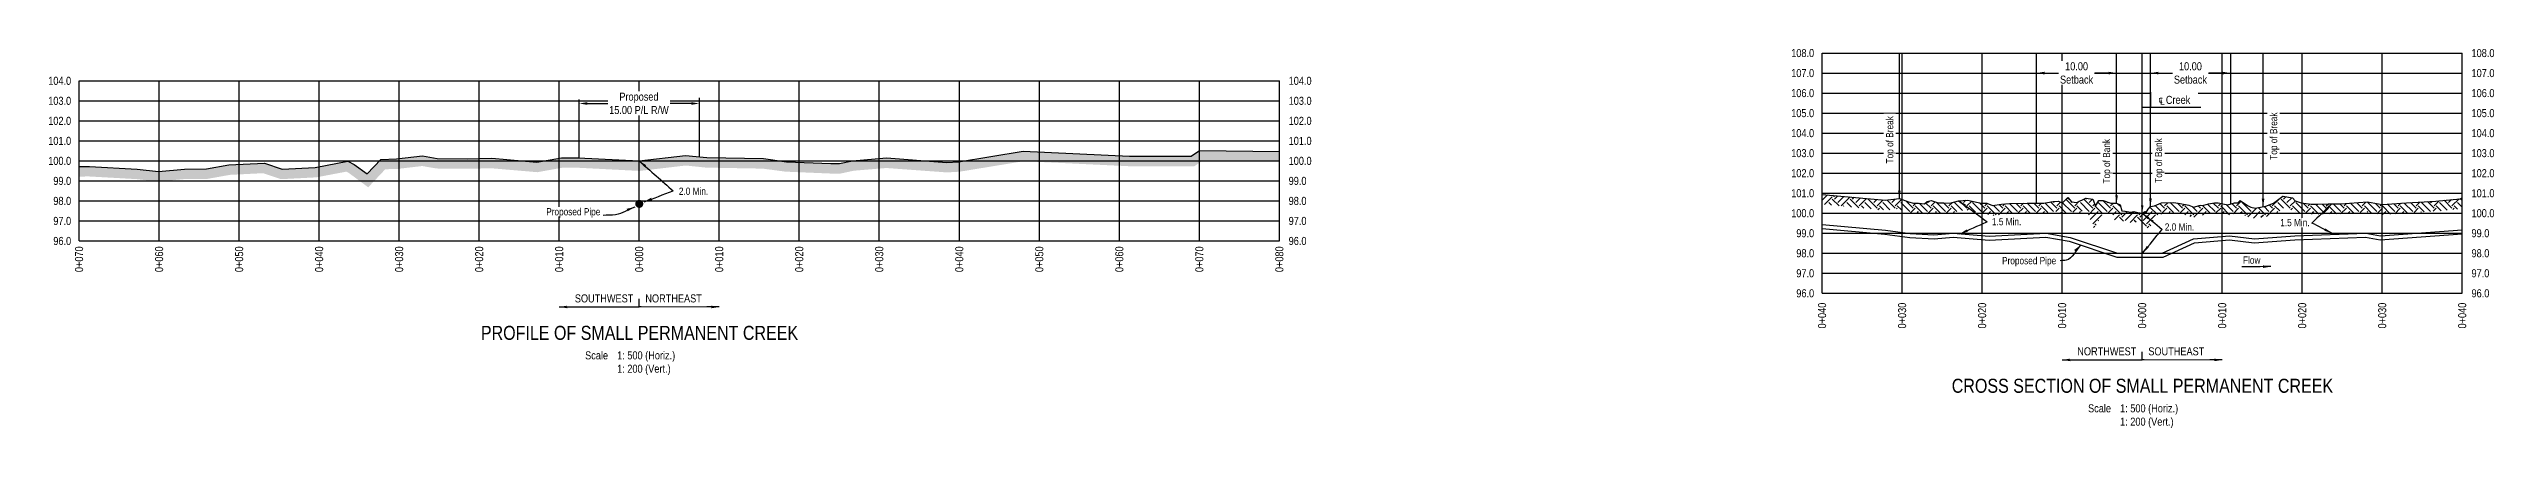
# Model space of a CAD drawing. Extents: x 471563 to 508050, y 6028961 to 6050146.
# Drawn here: x 504026 to 507080, y 6035977 to 6036451 of the extents above; entities that cross this region are included whole.
import ezdxf
from ezdxf.enums import TextEntityAlignment as Align

# ---------------------------------------------------------------- set-up
doc = ezdxf.new("R2010")
doc.units = 0
doc.header["$LTSCALE"] = 5
doc.linetypes.add('foc-TOPO', pattern=[1, 0.2, -0.8])
for name, color, linetype in [('CG-NOTES', 7, 'Continuous'), ('DETAIL-T', 7, 'Continuous'), ('L-BD', 7, 'Continuous'), ('L-DETAIL-T', 3, 'Continuous'), ('L-MON', 1, 'Continuous'), ('P-CROSSINGS-GRID', 8, 'Continuous'), ('P-CROSSINGS-GROUND', 48, 'foc-TOPO'), ('P-CROSSINGS-LINE', 3, 'Continuous'), ('P-PROPOSED', 10, 'Continuous'), ('S-T7', 7, 'Continuous')]:
    doc.layers.add(name, color=color, linetype=linetype)
doc.styles.add('140', font='ARIALN.TTF', dxfattribs={"height": 15})
doc.styles.add('80', font='ARIALN.TTF', dxfattribs={"height": 10})
doc.styles.add('80CG', font='ARIALN.TTF', dxfattribs={"height": 10})
doc.styles.add('80L', font='ARIALN.TTF', dxfattribs={"height": 10})
doc.dimstyles.new('Compass 5 000', dxfattribs={"dimscale": 5, "dimtxt": 9, "dimasz": 2, "dimexe": 0.2, "dimexo": 0.0625, "dimgap": 0.5, "dimtad": 0, "dimtih": 1, "dimtoh": 1, "dimzin": 0, "dimdsep": 46, "dimtxsty": '80CG', "dimcen": 0.1, "dimse1": 1, "dimse2": 1, "dimclrd": 256, "dimclrt": 256, "dimaunit": 1, "dimadec": 4, "dimazin": 0, "dimtfac": 0.06, "dimtofl": 0, "dimtmove": 0, "dimatfit": 1, "dimfxl": 0.2, "dimtolj": 1, "dimtzin": 0, "dimlwd": -1, "dimarcsym": 0})

# ---------------------------------------------------------------- blocks, each defined once
blk = doc.blocks.new('PLIA')
at = {"color": 255, "const_width": 1}
blk.add_lwpolyline([(-0.5, 0, 1), (0.5, 0, 1)], format="xyb", close=True, dxfattribs=at)
blk = doc.blocks.new('PLIAA')
blk.add_blockref('PLIA', (0, 0))
blk = doc.blocks.new('PLIB')
at = {"color": 1}
blk.add_circle((0, 0), 0.8, dxfattribs=at)
blk = doc.blocks.new('PLIBB')
blk.add_blockref('PLIB', (0, 0))
blk = doc.blocks.new('PLICC')
for name in ['PLIAA', 'PLIBB']:
    blk.add_blockref(name, (0, 0))
blk = doc.blocks.new('PLI')
blk.add_blockref('PLICC', (0, 0))

msp = doc.modelspace()

# ---------------------------------------------------------------- hatches: boundary and pattern name
at = {"layer": 'P-CROSSINGS-GROUND'}
h = msp.add_hatch(dxfattribs=at)
h.set_pattern_fill('EARTH', color=256, scale=2.498679, angle=45)
h.set_pattern_definition([(45, (1463.318, 3630.238), (0, 22.438773568), [15.86660895, -15.86660895]), (45, (1459.11, 3634.446), (0, 22.438773568), [15.86660895, -15.86660895]), (45, (1454.903, 3638.653), (0, 22.438773568), [15.86660895, -15.86660895]), (135, (1454.903, 3641.458), (-22.438773568, 0), [15.86660895, -15.86660895]), (135, (1459.11, 3645.665), (-22.438773568, 0), [15.86660895, -15.86660895]), (135, (1463.318, 3649.872), (-22.438773568, 0), [15.86660895, -15.86660895])])
h.paths.add_polyline_path([(504063.935, 6036303.715), (504076.804, 6036303.813), (504136.254, 6036300.488), (504162.996, 6036297.613), (504195.512, 6036300.638), (504223.076, 6036300.788), (504250.817, 6036305.763), (504295.468, 6036308.013), (504317.708, 6036300.538), (504358.57, 6036302.638), (504399.445, 6036310.388), (504407.4, 6036306.363), (504423.527, 6036294.413), (504440.817, 6036312.688), (504460.315, 6036313.163), (504492.764, 6036316.963), (504511.263, 6036313.763), (504548.623, 6036313.388), (504579.225, 6036314.063), (504635.693, 6036309.238), (504666.28, 6036314.713), (504687.046, 6036314.713), (504763.565, 6036310.788), (504821.482, 6036317.563), (504847.932, 6036314.838), (504918.693, 6036313.588), (504947.367, 6036309.788), (505002.704, 6036307.463), (505013.806, 6036307.488), (505029.89, 6036310.913), (505072.169, 6036314.413), (505147.92, 6036308.888), (505162.169, 6036309.688), (505243.174, 6036322.938), (505375.812, 6036316.588), (505452.821, 6036316.463), (505463.234, 6036323.763), (505563.142, 6036322.51), (505563.142, 6036310.015), (505467.107, 6036311.221), (505456.755, 6036303.964), (505375.503, 6036304.096), (505243.892, 6036310.396), (505163.531, 6036297.252), (505147.815, 6036296.37), (505072.231, 6036301.882), (505031.714, 6036298.528), (505015.136, 6036294.998), (505002.455, 6036294.97), (504946.282, 6036297.33), (504917.759, 6036301.11), (504847.18, 6036302.356), (504821.569, 6036304.995), (504763.974, 6036298.258), (504686.726, 6036302.22), (504667.39, 6036302.22), (504636.272, 6036296.65), (504578.83, 6036301.558), (504548.698, 6036300.894), (504510.128, 6036301.281), (504492.419, 6036304.344), (504461.196, 6036300.688), (504446.319, 6036300.325), (504424.989, 6036277.78), (504400.814, 6036295.694), (504397.597, 6036297.322), (504360.061, 6036290.205), (504315.978, 6036287.94), (504293.732, 6036295.417), (504252.24, 6036293.326), (504224.221, 6036288.301), (504196.126, 6036288.148), (504162.906, 6036285.058), (504135.237, 6036288.032), (504076.502, 6036291.317), (504063.935, 6036291.221)])
h = msp.add_hatch(dxfattribs=at)
h.set_pattern_fill('EARTH', color=256, scale=2.498679, angle=45)
h.set_pattern_definition([(45, (-223.192, 3321.034), (0, 22.438773568), [15.86660895, -15.86660895]), (45, (-227.4, 3325.242), (0, 22.438773568), [15.86660895, -15.86660895]), (45, (-231.607, 3329.449), (0, 22.438773568), [15.86660895, -15.86660895]), (135, (-231.607, 3332.254), (-22.438773568, 0), [15.86660895, -15.86660895]), (135, (-227.4, 3336.461), (-22.438773568, 0), [15.86660895, -15.86660895]), (135, (-223.192, 3340.668), (-22.438773568, 0), [15.86660895, -15.86660895])])
h.paths.add_polyline_path([(506241.042, 6036268.954), (506319.76, 6036261.817), (506337.516, 6036263.667), (506348.701, 6036259.742), (506355.313, 6036257.842), (506361.213, 6036258.117), (506368.992, 6036257.367), (506372.222, 6036259.992), (506377.18, 6036261.267), (506385.977, 6036258.592), (506392.728, 6036258.417), (506400.534, 6036258.067), (506411.471, 6036260.942), (506422.686, 6036261.767), (506439.64, 6036258.092), (506446.551, 6036257.792), (506453.921, 6036255.092), (506465.027, 6036256.567), (506474.933, 6036257.592), (506496.932, 6036258.042), (506517.786, 6036257.967), (506529.656, 6036260.017), (506535.868, 6036260.317), (506541.314, 6036258.392), (506547.888, 6036264.917), (506552.568, 6036259.592), (506559.062, 6036258.742), (506570.303, 6036264.342), (506579.212, 6036262.817), (506582.657, 6036254.342), (506586.594, 6036261.167), (506591.852, 6036261.367), (506601.639, 6036258.092), (506608.817, 6036257.817), (506613.119, 6036255.742), (506615.546, 6036248.417), (506619.429, 6036247.917), (506622.088, 6036247.567), (506626.088, 6036246.742), (506630.439, 6036247.742), (506634.658, 6036246.517), (506638.404, 6036245.817), (506640.83, 6036245.467), (506644.702, 6036247.442), (506645.941, 6036246.192), (506648.262, 6036250.567), (506651.07, 6036253.917), (506656.352, 6036254.467), (506665.049, 6036258.417), (506680.139, 6036258.792), (506688.192, 6036257.567), (506698.996, 6036255.292), (506705.222, 6036253.117), (506711.823, 6036255.242), (506717.627, 6036255.642), (506723.67, 6036257.217), (506730.961, 6036258.367), (506735.505, 6036258.292), (506747.777, 6036255.917), (506755.89, 6036258.367), (506760.242, 6036258.592), (506763.305, 6036261.217), (506772.26, 6036255.092), (506776.634, 6036252.942), (506781.854, 6036251.767), (506795.261, 6036254.092), (506804.651, 6036257.942), (506816.553, 6036266.642), (506828.398, 6036264.592), (506831.99, 6036261.067), (506839.519, 6036258.242), (506851.876, 6036256.942), (506860.136, 6036256.667), (506873.7, 6036257.292), (506888.49, 6036257.067), (506922.195, 6036259.517), (506940.617, 6036256.142), (506970.729, 6036258.392), (507007.383, 6036260.517), (507037.913, 6036263.567), (507040.619, 6036264.769), (507040.619, 6036251.282), (507008.366, 6036248.06), (506971.556, 6036245.926), (506939.945, 6036243.564), (506921.511, 6036246.941), (506888.848, 6036244.567), (506873.892, 6036244.794), (506860.215, 6036244.164), (506851.013, 6036244.47), (506836.624, 6036245.984), (506825.126, 6036250.299), (506822.428, 6036252.946), (506819.646, 6036253.428), (506810.797, 6036246.959), (506798.739, 6036242.015), (506781.538, 6036239.032), (506772.449, 6036241.078), (506765.946, 6036244.275), (506763.088, 6036246.229), (506758.05, 6036245.969), (506748.434, 6036243.065), (506734.205, 6036245.818), (506731.837, 6036245.857), (506726.225, 6036244.972), (506719.65, 6036243.258), (506714.202, 6036242.883), (506705.059, 6036239.94), (506695.635, 6036243.232), (506685.963, 6036245.269), (506679.349, 6036246.275), (506667.901, 6036245.991), (506659.668, 6036242.251), (506657.896, 6036242.067), (506649.023, 6036225.343), (506641.709, 6036232.718), (506636.364, 6036233.489), (506631.762, 6036234.349), (506630.073, 6036234.839), (506626.233, 6036233.956), (506620.008, 6036235.24), (506617.816, 6036235.528), (506606.158, 6036237.03), (506603.343, 6036245.524), (506599.372, 6036245.676), (506593.261, 6036247.721), (506580.709, 6036225.962), (506570.7, 6036250.582), (506561.221, 6036245.86), (506548.146, 6036247.571), (506544.547, 6036243.998), (506534.019, 6036247.72), (506531.026, 6036247.575), (506518.835, 6036245.47), (506497.037, 6036245.548), (506475.705, 6036245.112), (506466.493, 6036244.159), (506452.514, 6036242.302), (506444.073, 6036245.394), (506438.034, 6036245.657), (506421.803, 6036249.175), (506413.534, 6036248.567), (506401.872, 6036245.501), (506392.287, 6036245.931), (506383.961, 6036246.147), (506377.436, 6036248.131), (506372.894, 6036244.439), (506360.903, 6036245.596), (506353.84, 6036245.266), (506344.904, 6036247.834), (506336.023, 6036250.95), (506319.845, 6036249.265), (506241.042, 6036256.409)])

# ---------------------------------------------------------------- linework, layer by layer
for p, q in [((506508.87, 6036257.999), (506508.87, 6036445.361)), ((506518.864, 6036420.375), (506535.936, 6036420.375)), ((506598.822, 6036420.375), (506581.751, 6036420.375)), ((506661.065, 6036420.375), (506678.136, 6036420.375)), ((506741.023, 6036420.375), (506723.951, 6036420.375)), ((504698.599, 6036382.413), (504748.619, 6036382.413)), ((504828.531, 6036382.413), (504777.682, 6036382.413))]:
    msp.add_line(p, q)
at = {"flags": 128}
for points in [[(506751.017, 6036445.361), (506751.017, 6036256.896)], [(504688.605, 6036314.634), (504688.605, 6036387.311)], [(504838.525, 6036389.632), (504838.525, 6036315.808)]]:
    msp.add_lwpolyline(points, dxfattribs=at)
for points in [[(506518.864, 6036422.04), (506518.864, 6036418.709), (506508.87, 6036420.375)], [(506598.822, 6036422.04), (506598.822, 6036418.709), (506608.817, 6036420.375)], [(506661.065, 6036422.04), (506661.065, 6036418.709), (506651.07, 6036420.375)], [(506741.023, 6036422.04), (506741.023, 6036418.709), (506751.017, 6036420.375)], [(504698.599, 6036384.079), (504698.599, 6036380.748), (504688.605, 6036382.413)], [(504828.531, 6036384.079), (504828.531, 6036380.748), (504838.525, 6036382.413)]]:
    msp.add_solid(points)
at = {"layer": 'CG-NOTES'}
for p, q in [((504763.565, 6036128.437), (504763.565, 6036138.432)), ((506640.83, 6036062.362), (506640.83, 6036072.357))]:
    msp.add_line(p, q, dxfattribs=at)
at = {"layer": 'P-CROSSINGS-GRID', "color": 8}
for p, q in [((506241.042, 6036445.361), (506940.672, 6036445.361)), ((506241.042, 6036145.52), (506241.042, 6036445.361)), ((506340.989, 6036145.52), (506340.989, 6036445.361)), ((506440.936, 6036145.52), (506440.936, 6036445.361)), ((506540.883, 6036145.52), (506540.883, 6036445.361)), ((506640.83, 6036145.52), (506640.83, 6036445.361)), ((506740.778, 6036145.52), (506740.778, 6036445.361)), ((506840.725, 6036145.52), (506840.725, 6036445.361)), ((506940.672, 6036445.361), (507040.619, 6036445.361)), ((506940.672, 6036145.52), (506940.672, 6036445.361)), ((507040.619, 6036145.52), (507040.619, 6036445.361)), ((504063.935, 6036410.736), (505563.142, 6036410.736)), ((504063.935, 6036210.841), (504063.935, 6036410.736)), ((504163.882, 6036210.841), (504163.882, 6036410.736)), ((504263.829, 6036210.841), (504263.829, 6036410.736)), ((504363.776, 6036210.841), (504363.776, 6036410.736)), ((504463.724, 6036210.841), (504463.724, 6036410.736)), ((504563.671, 6036210.841), (504563.671, 6036410.736)), ((504663.618, 6036210.841), (504663.618, 6036410.736)), ((504763.565, 6036210.841), (504763.565, 6036410.736)), ((504863.512, 6036210.841), (504863.512, 6036410.736)), ((504963.459, 6036210.841), (504963.459, 6036410.736)), ((505063.406, 6036210.841), (505063.406, 6036410.736)), ((505163.354, 6036210.841), (505163.354, 6036410.736)), ((505263.301, 6036210.841), (505263.301, 6036410.736)), ((505363.248, 6036210.841), (505363.248, 6036410.736)), ((505463.195, 6036210.841), (505463.195, 6036410.736)), ((505563.142, 6036210.841), (505563.142, 6036410.736)), ((506241.042, 6036420.375), (506940.672, 6036420.375)), ((506940.672, 6036420.375), (507040.619, 6036420.375)), ((504063.935, 6036385.749), (505563.142, 6036385.749)), ((506241.042, 6036395.388), (506940.672, 6036395.388)), ((506940.672, 6036395.388), (507040.619, 6036395.388)), ((504063.935, 6036360.762), (505563.142, 6036360.762)), ((506241.042, 6036370.401), (506940.672, 6036370.401)), ((506940.672, 6036370.401), (507040.619, 6036370.401)), ((504063.935, 6036335.775), (505563.142, 6036335.775)), ((506241.042, 6036345.414), (506940.672, 6036345.414)), ((506241.042, 6036320.427), (506940.672, 6036320.427)), ((506940.672, 6036345.414), (507040.619, 6036345.414)), ((506940.672, 6036320.427), (507040.619, 6036320.427)), ((506241.042, 6036295.441), (506940.672, 6036295.441)), ((506940.672, 6036295.441), (507040.619, 6036295.441)), ((504063.935, 6036285.802), (505563.142, 6036285.802)), ((504063.935, 6036260.815), (505563.142, 6036260.815)), ((506241.042, 6036270.454), (506940.672, 6036270.454)), ((506940.672, 6036270.454), (507040.619, 6036270.454)), ((504063.935, 6036235.828), (505563.142, 6036235.828)), ((504063.935, 6036210.841), (505563.142, 6036210.841)), ((506241.042, 6036220.48), (506940.672, 6036220.48)), ((506940.672, 6036220.48), (507040.619, 6036220.48)), ((506241.042, 6036195.493), (506940.672, 6036195.493)), ((506241.042, 6036170.507), (506940.672, 6036170.507)), ((506940.672, 6036195.493), (507040.619, 6036195.493)), ((506940.672, 6036170.507), (507040.619, 6036170.507)), ((506241.042, 6036145.52), (506940.672, 6036145.52)), ((506940.672, 6036145.52), (507040.619, 6036145.52))]:
    msp.add_line(p, q, dxfattribs=at)
at = {"layer": 'P-CROSSINGS-GRID'}
for p, q in [((504063.935, 6036310.788), (505563.142, 6036310.788)), ((506241.042, 6036245.467), (506940.672, 6036245.467)), ((506940.672, 6036245.467), (507040.619, 6036245.467))]:
    msp.add_line(p, q, dxfattribs=at)
at = {"layer": 'P-CROSSINGS-LINE', "color": 3, "flags": 128}
for points in [[(504063.935, 6036303.715), (504076.804, 6036303.813), (504136.254, 6036300.488), (504162.996, 6036297.613), (504195.512, 6036300.638), (504223.076, 6036300.788), (504250.817, 6036305.763), (504295.468, 6036308.013), (504317.708, 6036300.538), (504358.57, 6036302.638), (504399.445, 6036310.388), (504407.4, 6036306.363), (504423.527, 6036294.413), (504440.817, 6036312.688), (504460.315, 6036313.163), (504492.764, 6036316.963), (504511.263, 6036313.763), (504548.623, 6036313.388), (504579.225, 6036314.063), (504635.693, 6036309.238), (504666.28, 6036314.713), (504687.046, 6036314.713), (504763.565, 6036310.788), (504821.482, 6036317.563), (504847.932, 6036314.838), (504918.693, 6036313.588), (504947.367, 6036309.788), (505002.704, 6036307.463), (505013.806, 6036307.488), (505029.89, 6036310.913), (505072.169, 6036314.413), (505147.92, 6036308.888), (505162.169, 6036309.688), (505243.174, 6036322.938), (505375.812, 6036316.588), (505452.821, 6036316.463), (505463.234, 6036323.763), (505563.142, 6036322.51)], [(506241.042, 6036268.954), (506319.76, 6036261.817), (506337.516, 6036263.667), (506348.701, 6036259.742), (506355.313, 6036257.842), (506361.213, 6036258.117), (506368.992, 6036257.367), (506372.222, 6036259.992), (506377.18, 6036261.267), (506385.977, 6036258.592), (506392.728, 6036258.417), (506400.534, 6036258.067), (506411.471, 6036260.942), (506422.686, 6036261.767), (506439.64, 6036258.092), (506446.551, 6036257.792), (506453.921, 6036255.092), (506465.027, 6036256.567), (506474.933, 6036257.592), (506496.932, 6036258.042), (506517.786, 6036257.967), (506529.656, 6036260.017), (506535.868, 6036260.317), (506541.314, 6036258.392), (506547.888, 6036264.917), (506552.568, 6036259.592), (506559.062, 6036258.742), (506570.303, 6036264.342), (506579.212, 6036262.817), (506582.657, 6036254.342), (506586.594, 6036261.167), (506591.852, 6036261.367), (506601.639, 6036258.092), (506608.817, 6036257.817), (506613.119, 6036255.742), (506615.546, 6036248.417), (506619.429, 6036247.917), (506622.088, 6036247.567), (506626.088, 6036246.742), (506630.439, 6036247.742), (506634.658, 6036246.517), (506638.404, 6036245.817), (506640.83, 6036245.467), (506644.702, 6036247.442), (506645.941, 6036246.192), (506648.262, 6036250.567), (506651.07, 6036253.917), (506656.352, 6036254.467), (506665.049, 6036258.417), (506680.139, 6036258.792), (506688.192, 6036257.567), (506698.996, 6036255.292), (506705.222, 6036253.117), (506711.823, 6036255.242), (506717.627, 6036255.642), (506723.67, 6036257.217), (506730.961, 6036258.367), (506735.505, 6036258.292), (506747.777, 6036255.917), (506755.89, 6036258.367), (506760.242, 6036258.592), (506763.305, 6036261.217), (506772.26, 6036255.092), (506776.634, 6036252.942), (506781.854, 6036251.767), (506795.261, 6036254.092), (506804.651, 6036257.942), (506816.553, 6036266.642), (506828.398, 6036264.592), (506831.99, 6036261.067), (506839.519, 6036258.242), (506851.876, 6036256.942), (506860.136, 6036256.667), (506873.7, 6036257.292), (506888.49, 6036257.067), (506922.195, 6036259.517), (506940.617, 6036256.142), (506970.729, 6036258.392), (507007.383, 6036260.517), (507037.913, 6036263.567), (507040.619, 6036264.769)]]:
    msp.add_lwpolyline(points, dxfattribs=at)
at = {"layer": 'P-PROPOSED'}
for points in [[(506241.042, 6036231.32), (506320.013, 6036224.16), (506350.893, 6036220.115), (506380.699, 6036218.584), (506404.55, 6036220.369), (506449.701, 6036216.722), (506520.932, 6036220.475), (506551.013, 6036215.21), (506610.107, 6036195.493), (506640.83, 6036195.493), (506665.854, 6036195.493), (506704.734, 6036213.586), (506749.748, 6036217.36), (506780.905, 6036213.563), (506831.349, 6036217.371), (506919.95, 6036220.376), (506938.351, 6036217.291), (507040.619, 6036224.895)], [(506241.042, 6036226.302), (506319.463, 6036219.192), (506350.44, 6036215.135), (506380.758, 6036213.577), (506404.535, 6036215.357), (506449.631, 6036211.714), (506520.629, 6036215.455), (506549.785, 6036210.352), (506609.295, 6036190.496), (506640.83, 6036190.496), (506666.96, 6036190.496), (506706.037, 6036208.68), (506749.653, 6036212.337), (506780.79, 6036208.543), (506831.622, 6036212.38), (506919.619, 6036215.364), (506938.12, 6036212.263), (507040.619, 6036219.884)]]:
    msp.add_lwpolyline(points, dxfattribs=at)

# ---------------------------------------------------------------- block references
at = {"layer": 'L-MON', "xscale": 4.997357149999876, "yscale": 4.997357149999876, "zscale": 4.997357149999876}
msp.add_blockref('PLI', (504763.565, 6036257.08), dxfattribs=at)

# ---------------------------------------------------------------- texts
at = {"style": '80'}
for s, p in [('0+070', (504063.848, 6036204.065)), ('0+060', (504163.795, 6036204.065)), ('0+050', (504263.742, 6036204.065)), ('0+040', (504363.689, 6036204.065)), ('0+030', (504463.637, 6036204.065)), ('0+020', (504563.584, 6036204.065)), ('0+010', (504663.531, 6036204.065)), ('0+000', (504763.478, 6036204.065)), ('0+010', (504863.425, 6036204.065)), ('0+020', (504963.372, 6036204.065)), ('0+030', (505063.319, 6036204.065)), ('0+040', (505163.267, 6036204.065)), ('0+050', (505263.214, 6036204.065)), ('0+060', (505363.161, 6036204.065)), ('0+070', (505463.108, 6036204.065)), ('0+080', (505563.055, 6036204.065)), ('0+040', (506240.955, 6036133.742)), ('0+030', (506340.902, 6036133.742)), ('0+020', (506440.849, 6036133.742)), ('0+010', (506540.796, 6036133.742)), ('0+000', (506640.743, 6036133.742)), ('0+010', (506740.691, 6036133.742)), ('0+020', (506840.638, 6036133.742)), ('0+030', (506940.585, 6036133.742)), ('0+040', (507040.532, 6036133.742))]:
    msp.add_text(s, height=9.9947, rotation=90, dxfattribs=at).set_placement(p, align=Align.MIDDLE_RIGHT)
at = {"char_height": 8.9952, "attachment_point": 1, "style": '80L'}
for width, insert in [(45.31074, (504813.002, 6036277.354)), (35.88741, (506669.039, 6036232.725))]:
    msp.add_mtext_dynamic_manual_height_columns('2.0 Min.', width=width, gutter_width=45, heights=[0], dxfattribs=dict(at, insert=insert))
at = {"layer": 'DETAIL-T', "char_height": 9.99471, "attachment_point": 1, "style": '80L'}
for insert in [(504695.945, 6036073.007), (506573.211, 6036006.931)]:
    msp.add_mtext_dynamic_manual_height_columns('Scale^I1: 500 (Horiz.)\\P^I1: 200 (Vert.)', width=217.1051, gutter_width=45, heights=[0], dxfattribs=dict(at, insert=insert))
at = {"layer": 'L-DETAIL-T', "char_height": 17.49075, "attachment_point": 2, "rotation": 0, "style": '140'}
for s, insert, width in [('PROFILE OF SMALL PERMANENT CREEK', (504763.845, 6036104.864), 396.48476), ('CROSS SECTION OF SMALL PERMANENT CREEK', (506641.111, 6036038.788), 476.61292)]:
    msp.add_mtext(s, dxfattribs=dict(at, insert=insert, width=width))
at = {"layer": 'S-T7', "style": '80'}
for s, p in [('108.0', (506231.047, 6036445.361)), ('104.0', (504053.94, 6036410.736)), ('107.0', (506231.047, 6036420.375)), ('103.0', (504053.94, 6036385.749)), ('106.0', (506231.047, 6036395.388)), ('102.0', (504053.94, 6036360.762)), ('105.0', (506231.047, 6036370.401)), ('104.0', (506231.047, 6036345.414)), ('101.0', (504053.94, 6036335.775)), ('103.0', (506231.047, 6036320.427)), ('100.0', (504053.94, 6036310.788)), ('99.0', (504053.94, 6036285.802)), ('102.0', (506231.047, 6036295.441)), ('98.0', (504053.94, 6036260.815)), ('101.0', (506231.047, 6036270.454)), ('97.0', (504053.94, 6036235.828)), ('100.0', (506231.047, 6036245.467)), ('96.0', (504053.94, 6036210.841)), ('99.0', (506231.047, 6036220.48)), ('98.0', (506231.047, 6036195.493)), ('97.0', (506231.047, 6036170.507)), ('96.0', (506231.047, 6036145.52))]:
    msp.add_text(s, height=9.9947, dxfattribs=at).set_placement(p, align=Align.MIDDLE_RIGHT)
for s, p in [('108.0', (507052.143, 6036445.361)), ('104.0', (505574.667, 6036410.736)), ('107.0', (507052.143, 6036420.375)), ('103.0', (505574.667, 6036385.749)), ('106.0', (507052.143, 6036395.388)), ('102.0', (505574.667, 6036360.762)), ('105.0', (507052.143, 6036370.401)), ('104.0', (507052.143, 6036345.414)), ('101.0', (505574.667, 6036335.775)), ('103.0', (507052.143, 6036320.427)), ('99.0', (505574.667, 6036285.802)), ('100.0', (505574.667, 6036310.788)), ('102.0', (507052.143, 6036295.441)), ('98.0', (505574.667, 6036260.815)), ('101.0', (507052.143, 6036270.454)), ('97.0', (505574.667, 6036235.828)), ('100.0', (507052.143, 6036245.467)), ('96.0', (505574.667, 6036210.841)), ('99.0', (507052.143, 6036220.48)), ('98.0', (507052.143, 6036195.493)), ('97.0', (507052.143, 6036170.507)), ('96.0', (507052.143, 6036145.52))]:
    msp.add_text(s, height=9.9947, dxfattribs=at).set_placement(p, align=Align.MIDDLE_LEFT)

# ---------------------------------------------------------------- leaders
at = {"path_type": 1}
for points in [[(506608.817, 6036257.817), (506608.817, 6036445.361)], [(506791.75, 6036253.483), (506791.75, 6036445.361)], [(504763.565, 6036310.788), (504805.952, 6036273.29)], [(504769.625, 6036259.743), (504805.952, 6036273.29)], [(506411.471, 6036260.942), (506447.249, 6036234.833)], [(506877.785, 6036257.23), (506852.892, 6036233.224)], [(506413.082, 6036219.68), (506447.249, 6036234.833)], [(506640.83, 6036245.467), (506665.709, 6036225.315)], [(506877.871, 6036220.48), (506852.892, 6036233.224)], [(506641.489, 6036195.898), (506665.709, 6036225.315)]]:
    msp.add_leader(points, dimstyle='Compass 5 000', override={"dimgap": 0.5, "dimtad": 0}, dxfattribs=at)
at = {"layer": 'CG-NOTES', "path_type": 1}
for points in [[(504663.618, 6036128.437), (504763.565, 6036128.437)], [(504863.512, 6036128.437), (504763.565, 6036128.437)], [(506540.883, 6036062.362), (506640.83, 6036062.362)], [(506740.778, 6036062.362), (506640.83, 6036062.362)]]:
    msp.add_leader(points, dimstyle='Compass 5 000', override={"dimgap": 0.5, "dimtad": 0}, dxfattribs=at)

# ---------------------------------------------------------------- next in the draw order: texts
at = {"bg_fill": 3, "box_fill_scale": 1.15, "bg_fill_color": 256, "bg_fill_true_color": 256, "bg_fill_transparency": 0}
for s, insert, char_height, width, attachment_point, style in [('10.00 Setback', (506558.843, 6036433.875), 9.99471, 41.58336, 2, '80CG'), ('Proposed\\P15.00 P/L R/W', (504763.15, 6036395.91), 9.99471, 74.46035, 2, '80CG'), ('1.5 Min.', (506453.171, 6036239.433), 8.9952, 35.86844, 1, '80L'), ('1.5 Min.', (506813.237, 6036238.274), 8.9952, 35.86844, 1, '80L')]:
    msp.add_mtext(s, dxfattribs=dict(at, insert=insert, char_height=char_height, width=width, attachment_point=attachment_point, style=style))
at = {"style": '80L', "bg_fill": 3, "bg_fill_color": 256, "bg_fill_transparency": 0}
for s, width, insert, char_height, attachment_point, rotation, box_fill_scale in [('Top of Break', 59.08727, (506320.874, 6036307.596), 8.99524, 1, 90, 1.35), ('Top of Break', 59.08727, (506800.405, 6036312.197), 8.99524, 1, 90, 1.35), ('Top of Bank', 55.65548, (506591.693, 6036282.551), 8.99524, 1, 90, 1.35), ('Flow', 21.76121, (506788.53, 6036191.356), 8.9952, 3, 359.666704, 1.15)]:
    msp.add_mtext_dynamic_manual_height_columns(s, width=width, gutter_width=45, heights=[0], dxfattribs=dict(at, insert=insert, char_height=char_height, attachment_point=attachment_point, rotation=rotation, box_fill_scale=box_fill_scale))
at = {"char_height": 8.99524, "attachment_point": 1, "style": '80L', "bg_fill": 3, "bg_fill_color": 256, "bg_fill_transparency": 0}
for insert, box_fill_scale in [((504647.337, 6036251.768), 1.15), ((506465.797, 6036190.737), 1.3)]:
    msp.add_mtext_dynamic_manual_height_columns('Proposed Pipe', width=67.2769, gutter_width=45, heights=[0], dxfattribs=dict(at, insert=insert, box_fill_scale=box_fill_scale))
at = {"color": 3, "char_height": 9.9947, "width": 78.38986, "attachment_point": 3, "style": '80', "bg_fill": 2}
for s, insert in [('SOUTHWEST', (504756.201, 6036144.11)), ('NORTHWEST', (506633.467, 6036078.034))]:
    msp.add_mtext(s, dxfattribs=dict(at, insert=insert))
at = {"layer": 'L-BD', "insert": (506656.557, 6036391.942), "char_height": 9.99471, "width": 49.13918, "attachment_point": 1, "style": '80', "bg_fill": 2}
msp.add_mtext('\\pi4.23178;{\\fISOCPEUR|b0|i0|c0|p34;℄} Creek', dxfattribs=at)

# ---------------------------------------------------------------- next in the draw order: linework, layer by layer
msp.add_line((506640.83, 6036377.874), (506714.079, 6036377.874))

# ---------------------------------------------------------------- next in the draw order: texts
at = {"insert": (506701.044, 6036433.875), "char_height": 9.99471, "width": 41.58336, "attachment_point": 2, "style": '80CG', "bg_fill": 3, "box_fill_scale": 1.15, "bg_fill_color": 256, "bg_fill_true_color": 256, "bg_fill_transparency": 0}
msp.add_mtext('10.00 Setback', dxfattribs=at)
at = {"color": 3, "char_height": 9.9947, "width": 71.7585, "attachment_point": 1, "style": '80', "bg_fill": 2}
for s, insert in [('NORTHEAST', (504771.151, 6036144.11)), ('SOUTHEAST', (506648.416, 6036078.034))]:
    msp.add_mtext(s, dxfattribs=dict(at, insert=insert))

# ---------------------------------------------------------------- next in the draw order: leaders
at = {"path_type": 1}
for points in [[(506337.516, 6036263.667), (506337.516, 6036445.361)], [(506651.07, 6036253.917), (506651.07, 6036445.361)], [(506640.83, 6036245.467), (506640.83, 6036377.874)], [(504757.865, 6036253.184), (504733.974, 6036243.528), (504718.496, 6036242.801)], [(506563.902, 6036205.642), (506545.817, 6036186.752), (506538.392, 6036186.12)], [(506801.66, 6036178.774), (506765.205, 6036178.645)]]:
    msp.add_leader(points, dimstyle='Compass 5 000', override={"dimgap": 0.5, "dimtad": 0}, dxfattribs=at)

# ---------------------------------------------------------------- next in the draw order: texts
at = {"insert": (506656.682, 6036283.478), "char_height": 8.99524, "attachment_point": 1, "rotation": 90, "style": '80L', "bg_fill": 3, "box_fill_scale": 1.35, "bg_fill_color": 256, "bg_fill_transparency": 0}
msp.add_mtext_dynamic_manual_height_columns('Top of Bank', width=55.65548, gutter_width=45, heights=[0], dxfattribs=at)

doc.saveas('drawing.dxf')
